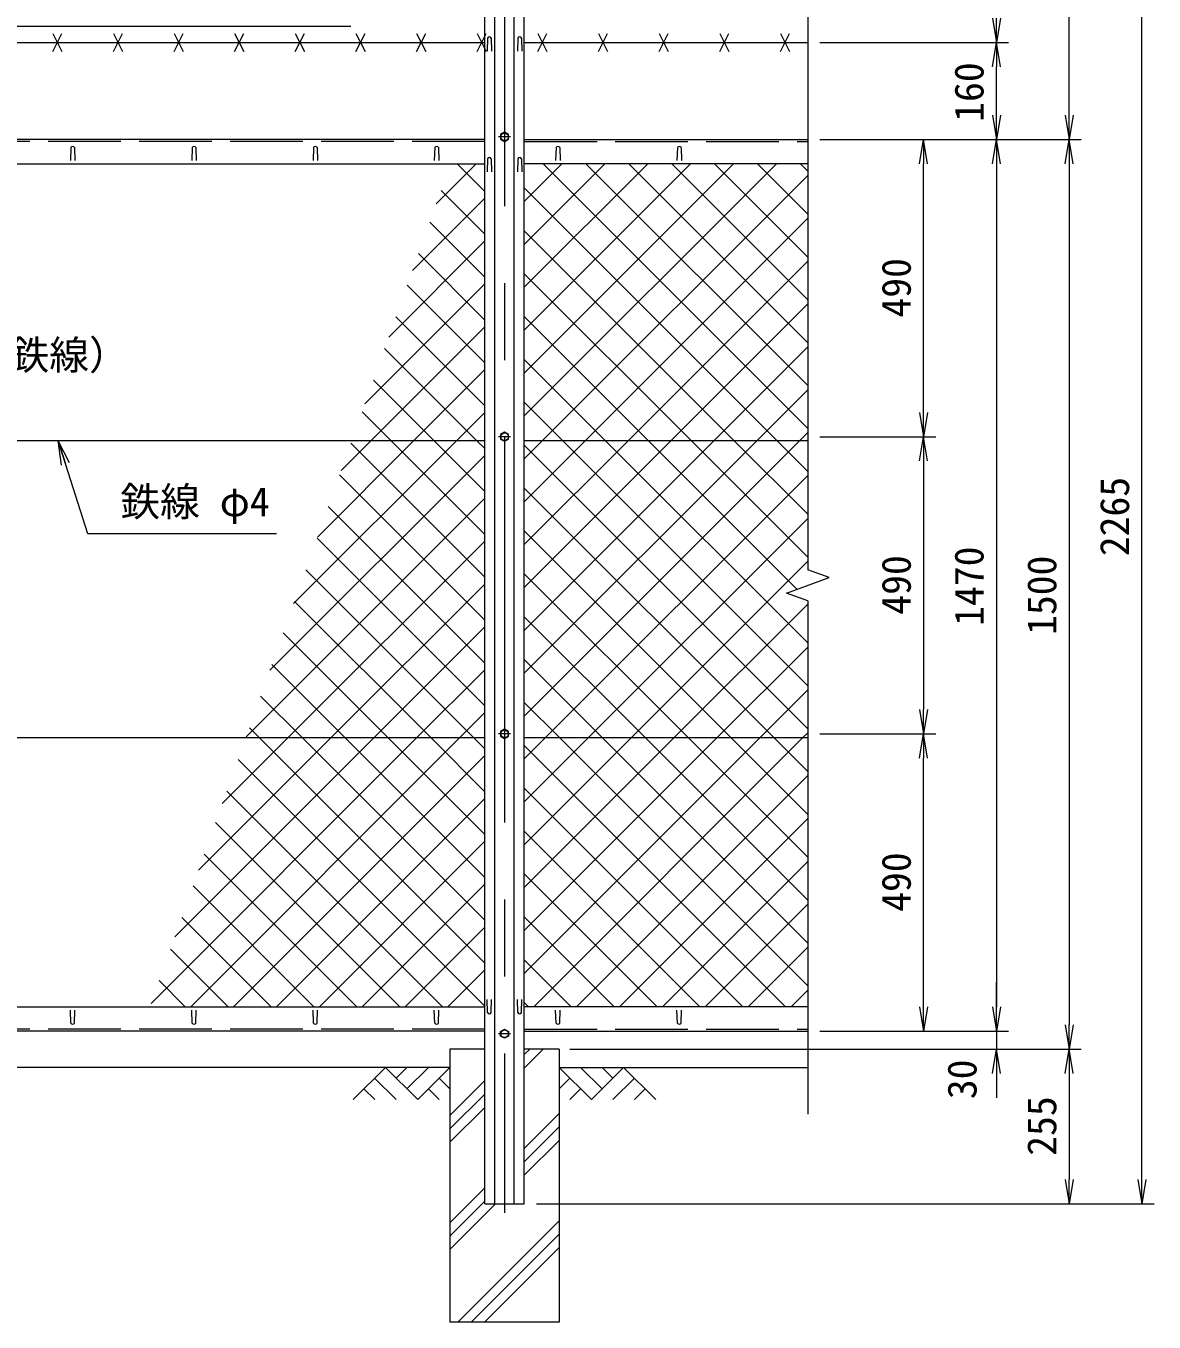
# Model space of a CAD drawing. Units: millimetres, scale not verified. Extents: x -4200 to 4200, y -2970 to 2970.
# Drawn here: x -2169 to -309, y -256 to 1881 of the extents above; entities that cross this region are included whole.
import ezdxf
from ezdxf.enums import TextEntityAlignment as Align

# ---------------------------------------------------------------- set-up
doc = ezdxf.new("R2010")
doc.units = ezdxf.units.MM
doc.header["$LTSCALE"] = 20
doc.linetypes.add('DASHED', pattern=[7.5, 6, -1.5])
doc.linetypes.add('USER1', pattern=[50.8, 31.75, -6.35, 6.35, -6.35])
for name, color, linetype, lineweight in [('0-0_D-STR1', 1, 'Continuous', 18), ('0-1_D-BMK', 2, 'USER1', 13), ('0-2_D-STR-DIM', 7, 'Continuous', 9), ('0-3_D-STR3', 3, 'Continuous', 13), ('0-4_D-BGD', 7, 'Continuous', 9), ('0-5_D-STR4', 7, 'Continuous', 9), ('0-6_D-DCR-HCH', 7, 'Continuous', 9), ('0-7_D-STR-TXT', 7, 'Continuous', 9), ('0-8_0', 7, 'Continuous', 9), ('0-A_D-STR2', 7, 'Continuous', 9)]:
    doc.layers.add(name, color=color, linetype=linetype, lineweight=lineweight)
doc.styles.add('ＭＳ ゴシック', font='')
doc.styles.get('ＭＳ ゴシック').set_extended_font_data('MS Gothic')

# ---------------------------------------------------------------- blocks, each defined once
blk = doc.blocks.new('_Open')
at = {"layer": '0-8_0'}
blk.add_line((-20, 3.33), (0, 0), dxfattribs=at)
blk.add_lwpolyline([(-20, -3.33), (0, 0), (-20, 0)], dxfattribs=at)

msp = doc.modelspace()

# ---------------------------------------------------------------- linework, layer by layer
at = {"layer": '0-0_D-STR1'}
for p, q in [((-1395.97, -61.08), (-1395.97, 2203.92)), ((-1363.97, -61.08), (-1363.97, 2203.92)), ((-1347.47, -61.08), (-1347.47, 2203.92)), ((-1407.97, 1861.3), (-1408.72, 1839.8)), ((-1401.97, 1861.3), (-1401.22, 1839.8)), ((-1357.97, 1861.3), (-1358.72, 1839.8)), ((-1351.97, 1861.3), (-1351.22, 1839.8)), ((-1412.47, 1693.92), (-3354.97, 1693.92)), ((-1347.47, 1693.92), (-879.97, 1693.92)), ((-2094.97, 1680.79), (-2095.72, 1659.29)), ((-2088.97, 1680.79), (-2088.22, 1659.29)), ((-1894.97, 1680.79), (-1895.72, 1659.29)), ((-1888.97, 1680.79), (-1888.22, 1659.29)), ((-1694.97, 1680.79), (-1695.72, 1659.29)), ((-1688.97, 1680.79), (-1688.22, 1659.29)), ((-1494.97, 1680.79), (-1495.72, 1659.29)), ((-1488.97, 1680.79), (-1488.22, 1659.29)), ((-1294.97, 1680.79), (-1295.72, 1659.29)), ((-1288.97, 1680.79), (-1288.22, 1659.29)), ((-1094.97, 1680.79), (-1095.72, 1659.29)), ((-1088.97, 1680.79), (-1088.22, 1659.29)), ((-3354.97, 1653.92), (-1412.47, 1653.92)), ((-1407.97, 1662.3), (-1408.72, 1640.8)), ((-1401.97, 1662.3), (-1401.22, 1640.8)), ((-1357.97, 1662.3), (-1358.72, 1640.8)), ((-1351.97, 1662.3), (-1351.22, 1640.8)), ((-879.97, 1653.92), (-1347.47, 1653.92)), ((-3354.97, 263.92), (-1412.47, 263.92)), ((-2094.97, 237.05), (-2095.72, 258.55)), ((-2088.97, 237.05), (-2088.22, 258.55)), ((-1894.97, 237.05), (-1895.72, 258.55)), ((-1888.97, 237.05), (-1888.22, 258.55)), ((-1694.97, 237.05), (-1695.72, 258.55)), ((-1688.97, 237.05), (-1688.22, 258.55)), ((-1494.97, 237.05), (-1495.72, 258.55)), ((-1488.97, 237.05), (-1488.22, 258.55)), ((-1407.97, 254.25), (-1408.72, 275.75)), ((-1401.97, 254.25), (-1401.22, 275.75)), ((-1357.97, 254.25), (-1358.72, 275.75)), ((-1351.97, 254.25), (-1351.22, 275.75)), ((-879.97, 263.92), (-1347.47, 263.92)), ((-1294.97, 237.05), (-1295.72, 258.55)), ((-1288.97, 237.05), (-1288.22, 258.55)), ((-1094.97, 237.05), (-1095.72, 258.55)), ((-1088.97, 237.05), (-1088.22, 258.55)), ((-1412.47, 223.92), (-3354.97, 223.92)), ((-1347.47, 223.92), (-879.97, 223.92)), ((-1412.47, -61.08), (-1347.47, -61.08))]:
    msp.add_line(p, q, dxfattribs=at)
at = {"layer": '0-0_D-STR1', "linetype": 'DASHED'}
for p, q in [((-1412.47, 1690.92), (-3354.97, 1690.92)), ((-1347.47, 1690.92), (-879.97, 1690.92)), ((-1412.47, 226.92), (-3354.97, 226.92)), ((-1347.47, 226.92), (-879.97, 226.92))]:
    msp.add_line(p, q, dxfattribs=at)
at = {"layer": '0-0_D-STR1'}
msp.add_lwpolyline([(-1412.47, -61.08), (-1412.47, 2203.92), (-1347.47, 2203.92)], dxfattribs=at)
for centre, start, end in [((-1404.97, 1860.05), 22.61986, 157.38014), ((-1354.97, 1860.05), 22.61986, 157.38014), ((-2091.97, 1679.54), 22.61986, 157.38014), ((-1891.97, 1679.54), 22.61986, 157.38014), ((-1691.97, 1679.54), 22.61986, 157.38014), ((-1491.97, 1679.54), 22.61986, 157.38014), ((-1291.97, 1679.54), 22.61986, 157.38014), ((-1091.97, 1679.54), 22.61986, 157.38014), ((-1404.97, 1661.05), 22.61986, 157.38014), ((-1354.97, 1661.05), 22.61986, 157.38014), ((-2091.97, 238.3), 202.61986, 337.38014), ((-1891.97, 238.3), 202.61986, 337.38014), ((-1691.97, 238.3), 202.61986, 337.38014), ((-1491.97, 238.3), 202.61986, 337.38014), ((-1404.97, 255.5), 202.61986, 337.38014), ((-1354.97, 255.5), 202.61986, 337.38014), ((-1291.97, 238.3), 202.61986, 337.38014), ((-1091.97, 238.3), 202.61986, 337.38014)]:
    msp.add_arc(centre, 3.25, start, end, dxfattribs=at)
at = {"layer": '0-1_D-BMK'}
for p, q in [((-1379.97, 2218.92), (-1379.97, -76.08)), ((-1369.97, 1698.42), (-1389.97, 1698.42)), ((-1369.97, 1203.92), (-1389.97, 1203.92)), ((-1369.97, 713.92), (-1389.97, 713.92)), ((-1369.97, 219.42), (-1389.97, 219.42))]:
    msp.add_line(p, q, dxfattribs=at)
at = {"layer": '0-2_D-STR-DIM'}
for p, q in [((-879.97, 2253.37), (-879.97, 984.57)), ((-448.93, 1733.92), (-448.93, 2163.92)), ((-328.93, -21.08), (-328.93, 2163.92)), ((-859.97, 1853.92), (-548.93, 1853.92)), ((-859.97, 1853.92), (-548.93, 1853.92)), ((-568.93, 1733.92), (-568.93, 1813.92)), ((-859.97, 1693.92), (-668.93, 1693.92)), ((-859.97, 1693.92), (-548.93, 1693.92)), ((-859.97, 1693.92), (-428.93, 1693.92)), ((-859.97, 1693.92), (-428.93, 1693.92)), ((-859.97, 1693.92), (-548.93, 1693.92)), ((-688.93, 1243.92), (-688.93, 1653.92)), ((-568.93, 1653.92), (-568.93, 263.92)), ((-448.93, 1653.92), (-448.93, 233.92)), ((-859.97, 1203.92), (-668.93, 1203.92)), ((-859.97, 1203.92), (-668.93, 1203.92)), ((-688.93, 1163.92), (-688.93, 753.92)), ((-844.74, 971.74), (-879.97, 984.57)), ((-915.21, 946.09), (-844.74, 971.74)), ((-879.97, 933.27), (-915.21, 946.09)), ((-879.97, 933.27), (-879.97, 86.61)), ((-859.97, 713.92), (-668.93, 713.92)), ((-859.97, 713.92), (-668.93, 713.92)), ((-688.93, 263.92), (-688.93, 673.92)), ((-568.93, 263.92), (-568.93, 303.92)), ((-859.97, 223.92), (-668.93, 223.92)), ((-859.97, 223.92), (-548.93, 223.92)), ((-859.97, 223.92), (-548.93, 223.92)), ((-568.93, 223.92), (-568.93, 193.92)), ((-1272.2, 193.92), (-428.93, 193.92)), ((-1269.97, 193.92), (-548.93, 193.92)), ((-1269.97, 193.92), (-428.93, 193.92)), ((-568.93, 153.92), (-568.93, 113.92)), ((-448.93, 153.92), (-448.93, -21.08)), ((-1327.47, -61.08), (-428.93, -61.08)), ((-1327.47, -61.08), (-308.93, -61.08))]:
    msp.add_line(p, q, dxfattribs=at)
at = {"layer": '0-3_D-STR3'}
for p, q in [((-2124.97, 1868.92), (-2109.97, 1838.92)), ((-2124.97, 1838.92), (-2109.97, 1868.92)), ((-2024.97, 1868.92), (-2009.97, 1838.92)), ((-2024.97, 1838.92), (-2009.97, 1868.92)), ((-1924.97, 1868.92), (-1909.97, 1838.92)), ((-1924.97, 1838.92), (-1909.97, 1868.92)), ((-1824.97, 1868.92), (-1809.97, 1838.92)), ((-1824.97, 1838.92), (-1809.97, 1868.92)), ((-1724.97, 1868.92), (-1709.97, 1838.92)), ((-1724.97, 1838.92), (-1709.97, 1868.92)), ((-1624.97, 1868.92), (-1609.97, 1838.92)), ((-1624.97, 1838.92), (-1609.97, 1868.92)), ((-1524.97, 1868.92), (-1509.97, 1838.92)), ((-1524.97, 1838.92), (-1509.97, 1868.92)), ((-1424.97, 1868.92), (-1409.97, 1838.92)), ((-1424.97, 1838.92), (-1409.97, 1868.92)), ((-1324.97, 1868.92), (-1309.97, 1838.92)), ((-1324.97, 1838.92), (-1309.97, 1868.92)), ((-1224.97, 1868.92), (-1209.97, 1838.92)), ((-1224.97, 1838.92), (-1209.97, 1868.92)), ((-1124.97, 1868.92), (-1109.97, 1838.92)), ((-1124.97, 1838.92), (-1109.97, 1868.92)), ((-1024.97, 1868.92), (-1009.97, 1838.92)), ((-1024.97, 1838.92), (-1009.97, 1868.92)), ((-924.97, 1868.92), (-909.97, 1838.92)), ((-924.97, 1838.92), (-909.97, 1868.92)), ((-3354.97, 1853.92), (-1412.47, 1853.92)), ((-1347.47, 1853.92), (-879.97, 1853.92)), ((-1379.97, 1705.92), (-1386.47, 1702.17)), ((-1386.47, 1702.17), (-1386.47, 1694.66)), ((-1386.47, 1694.66), (-1379.97, 1690.91)), ((-1373.47, 1702.17), (-1379.97, 1705.92)), ((-1379.97, 1690.91), (-1373.47, 1694.66)), ((-1373.47, 1694.66), (-1373.47, 1702.17)), ((-1412.47, 1197.17), (-3354.97, 1197.17)), ((-1379.97, 1211.42), (-1386.47, 1207.67)), ((-1386.47, 1207.67), (-1386.47, 1200.16)), ((-1386.47, 1200.16), (-1379.97, 1196.41)), ((-1373.47, 1207.67), (-1379.97, 1211.42)), ((-1379.97, 1196.41), (-1373.47, 1200.16)), ((-1373.47, 1200.16), (-1373.47, 1207.67)), ((-879.97, 1197.17), (-1347.47, 1197.17)), ((-1412.47, 707.17), (-3354.97, 707.17)), ((-879.97, 707.17), (-1347.47, 707.17))]:
    msp.add_line(p, q, dxfattribs=at)
for points in [[(-1373.47, 717.67), (-1379.97, 721.42), (-1386.47, 717.67), (-1386.47, 710.16), (-1379.97, 706.41), (-1373.47, 710.16)], [(-1373.47, 215.66), (-1379.97, 211.91), (-1386.47, 215.66), (-1386.47, 223.17), (-1379.97, 226.92), (-1373.47, 223.17)]]:
    msp.add_lwpolyline(points, close=True, dxfattribs=at)
for centre in [(-1379.97, 1698.42), (-1379.97, 1203.92), (-1379.97, 713.92), (-1379.97, 219.42)]:
    msp.add_circle(centre, 6.25, dxfattribs=at)
at = {"layer": '0-4_D-BGD'}
for p, q in [((-1469.97, 163.92), (-3289.97, 163.92)), ((-1289.97, 163.92), (-879.97, 163.92))]:
    msp.add_line(p, q, dxfattribs=at)
at = {"layer": '0-5_D-STR4'}
for p, q in [((-1469.97, 193.92), (-1469.97, -256.08)), ((-1412.47, 193.92), (-1469.97, 193.92)), ((-1289.97, 193.92), (-1347.47, 193.92)), ((-1289.97, 193.92), (-1289.97, -256.08)), ((-1289.97, -256.08), (-1469.97, -256.08))]:
    msp.add_line(p, q, dxfattribs=at)
at = {"layer": '0-6_D-DCR-HCH'}
for p, q in [((-1347.47, 162.86), (-1316.41, 193.92)), ((-1347.47, 184.95), (-1338.51, 193.92)), ((-1576.4, 163.92), (-1629.61, 110.71)), ((-1576.4, 163.92), (-1523.19, 110.71)), ((-1558.66, 146.18), (-1540.92, 163.92)), ((-1540.92, 128.44), (-1505.45, 163.92)), ((-1523.19, 110.71), (-1469.97, 163.92)), ((-1236.76, 110.71), (-1289.97, 163.92)), ((-1219.03, 128.44), (-1254.5, 163.92)), ((-1183.55, 163.92), (-1236.76, 110.71)), ((-1201.2, 146.09), (-1219.03, 163.92)), ((-1183.55, 163.92), (-1130.34, 110.71)), ((-1611.87, 128.44), (-1594.05, 110.71)), ((-1594.14, 146.18), (-1558.5, 110.71)), ((-1505.45, 128.44), (-1487.63, 110.71)), ((-1487.71, 146.18), (-1469.97, 128.52)), ((-1469.97, 84.55), (-1412.47, 142.05)), ((-1272.24, 146.18), (-1289.97, 128.52)), ((-1254.5, 128.44), (-1272.32, 110.71)), ((-1165.81, 146.18), (-1201.45, 110.71)), ((-1148.08, 128.44), (-1165.89, 110.71)), ((-1469.97, 62.45), (-1412.47, 119.95)), ((-1469.97, 40.36), (-1412.47, 97.86)), ((-1347.47, 30.27), (-1289.97, 87.77)), ((-1347.47, 8.18), (-1289.97, 65.68)), ((-1347.47, -13.92), (-1289.97, 43.58)), ((-1469.97, -92.23), (-1412.47, -34.73)), ((-1469.97, -114.32), (-1412.47, -56.82)), ((-1469.97, -136.42), (-1394.64, -61.08)), ((-1457.05, -256.08), (-1289.97, -89)), ((-1434.96, -256.08), (-1289.97, -111.1)), ((-1412.86, -256.08), (-1289.97, -133.2))]:
    msp.add_line(p, q, dxfattribs=at)
at = {"layer": '0-7_D-STR-TXT'}
for points in [[(-1633.52, 1880.2), (-2331.4, 1880.2), (-2388.31, 1695.83)], [(-1755.92, 1043.54), (-2067.25, 1043.54), (-2115.34, 1195.26)]]:
    msp.add_lwpolyline(points, dxfattribs=at)
at = {"layer": '0-A_D-STR2'}
for p, q in [((-1492.55, 1588.06), (-1426.69, 1653.92)), ((-1412.47, 1608.52), (-1457.87, 1653.92)), ((-1347.47, 1591.71), (-1285.27, 1653.92)), ((-1347.47, 1521), (-1214.56, 1653.92)), ((-1347.47, 1450.29), (-1143.85, 1653.92)), ((-1347.47, 1379.58), (-1073.14, 1653.92)), ((-1347.47, 1308.87), (-1002.43, 1653.92)), ((-1347.47, 1238.16), (-931.72, 1653.92)), ((-879.97, 1217.44), (-1316.45, 1653.92)), ((-879.97, 1288.15), (-1245.74, 1653.92)), ((-879.97, 1358.86), (-1175.03, 1653.92)), ((-879.97, 1429.57), (-1104.32, 1653.92)), ((-879.97, 1500.28), (-1033.61, 1653.92)), ((-879.97, 1570.99), (-962.9, 1653.92)), ((-879.97, 1641.7), (-892.19, 1653.92)), ((-1412.47, 1537.81), (-1484.71, 1610.04)), ((-1531.74, 1478.16), (-1412.47, 1597.42)), ((-1247.05, 1197.17), (-879.97, 1564.24)), ((-1412.47, 1467.1), (-1503.3, 1557.92)), ((-1570.94, 1368.25), (-1412.47, 1526.71)), ((-1412.47, 1396.38), (-1521.89, 1505.8)), ((-1176.34, 1197.17), (-879.97, 1493.53)), ((-1610.13, 1258.35), (-1412.47, 1456)), ((-1412.47, 1325.67), (-1540.47, 1453.67)), ((-1105.63, 1197.17), (-879.97, 1422.82)), ((-1412.47, 1254.96), (-1559.06, 1401.55)), ((-1600.6, 1197.17), (-1412.47, 1385.29)), ((-1425.39, 1197.17), (-1577.65, 1349.43)), ((-1034.91, 1197.17), (-879.97, 1352.11)), ((-1213.26, 1197.17), (-1347.47, 1331.38)), ((-1529.89, 1197.17), (-1412.47, 1314.58)), ((-1496.1, 1197.17), (-1596.24, 1297.3)), ((-1566.81, 1197.17), (-1614.82, 1245.18)), ((-1459.18, 1197.17), (-1412.47, 1243.87)), ((-1283.97, 1197.17), (-1347.47, 1260.67)), ((-1727.71, 928.64), (-1459.18, 1197.17)), ((-1688.51, 1038.54), (-1529.89, 1197.17)), ((-1649.32, 1148.45), (-1600.6, 1197.17)), ((-1412.47, 1042.83), (-1566.81, 1197.17)), ((-1412.47, 1113.54), (-1496.1, 1197.17)), ((-1412.47, 1184.25), (-1425.39, 1197.17)), ((-1347.47, 1096.74), (-1247.05, 1197.17)), ((-1347.47, 1026.03), (-1176.34, 1197.17)), ((-1347.47, 955.32), (-1105.63, 1197.17)), ((-1347.47, 884.61), (-1034.91, 1197.17)), ((-879.97, 793.17), (-1283.97, 1197.17)), ((-879.97, 863.88), (-1213.26, 1197.17)), ((-1412.47, 972.12), (-1633.41, 1193.06)), ((-879.97, 722.46), (-1347.47, 1189.96)), ((-1766.9, 818.74), (-1412.47, 1173.16)), ((-1412.47, 901.41), (-1652, 1140.94)), ((-1312.78, 707.17), (-879.97, 1139.98)), ((-935.39, 707.17), (-1347.47, 1119.25)), ((-1806.09, 708.83), (-1412.47, 1102.45)), ((-1412.47, 830.7), (-1670.59, 1088.81)), ((-1242.07, 707.17), (-879.97, 1069.26)), ((-1006.1, 707.17), (-1347.47, 1048.54)), ((-1737.05, 707.17), (-1412.47, 1031.74)), ((-1412.47, 759.99), (-1689.17, 1036.69)), ((-1430.36, 707.17), (-1707.76, 984.57)), ((-1171.36, 707.17), (-879.97, 998.55)), ((-1076.81, 707.17), (-1347.47, 977.83)), ((-845.96, 971.3), (-847.37, 972.7)), ((-1666.34, 707.17), (-1412.47, 961.03)), ((-1501.07, 707.17), (-1726.35, 932.44)), ((-1100.65, 707.17), (-879.97, 927.84)), ((-1147.52, 707.17), (-1347.47, 907.12)), ((-1571.78, 707.17), (-1744.94, 880.32)), ((-1595.63, 707.17), (-1412.47, 890.32)), ((-1029.94, 707.17), (-879.97, 857.13)), ((-1218.23, 707.17), (-1347.47, 836.41)), ((-1642.5, 707.17), (-1763.53, 828.2)), ((-1524.91, 707.17), (-1412.47, 819.61)), ((-1713.21, 707.17), (-1782.11, 776.07)), ((-1288.94, 707.17), (-1347.47, 765.7)), ((-1962.86, 269.22), (-1524.91, 707.17)), ((-1923.67, 379.12), (-1595.63, 707.17)), ((-1884.48, 489.03), (-1666.34, 707.17)), ((-1845.28, 598.93), (-1737.05, 707.17)), ((-1783.92, 707.17), (-1800.7, 723.95)), ((-1412.47, 335.72), (-1783.92, 707.17)), ((-1412.47, 406.44), (-1713.21, 707.17)), ((-1412.47, 477.15), (-1642.5, 707.17)), ((-1412.47, 547.86), (-1571.78, 707.17)), ((-1412.47, 618.57), (-1501.07, 707.17)), ((-1412.47, 689.28), (-1430.36, 707.17)), ((-1347.47, 672.48), (-1312.78, 707.17)), ((-1347.47, 601.76), (-1242.07, 707.17)), ((-1347.47, 531.05), (-1171.36, 707.17)), ((-1347.47, 460.34), (-1100.65, 707.17)), ((-1347.47, 389.63), (-1029.94, 707.17)), ((-879.97, 298.2), (-1288.94, 707.17)), ((-879.97, 368.91), (-1218.23, 707.17)), ((-879.97, 439.62), (-1147.52, 707.17)), ((-879.97, 510.33), (-1076.81, 707.17)), ((-879.97, 581.04), (-1006.1, 707.17)), ((-879.97, 651.75), (-935.39, 707.17)), ((-916.4, 263.92), (-1347.47, 694.99)), ((-1826.74, 263.92), (-1412.47, 678.19)), ((-1412.47, 265.01), (-1819.29, 671.83)), ((-1261.06, 263.92), (-879.97, 645)), ((-987.11, 263.92), (-1347.47, 624.28)), ((-1482.09, 263.92), (-1837.88, 619.7)), ((-1756.03, 263.92), (-1412.47, 607.48)), ((-1552.8, 263.92), (-1856.46, 567.58)), ((-1190.35, 263.92), (-879.97, 574.29)), ((-1685.32, 263.92), (-1412.47, 536.76)), ((-1057.82, 263.92), (-1347.47, 553.57)), ((-1623.51, 263.92), (-1875.05, 515.46)), ((-1119.64, 263.92), (-879.97, 503.58)), ((-1128.53, 263.92), (-1347.47, 482.86)), ((-1694.22, 263.92), (-1893.64, 463.34)), ((-1614.61, 263.92), (-1412.47, 466.05)), ((-1048.93, 263.92), (-879.97, 432.87)), ((-1764.93, 263.92), (-1912.23, 411.21)), ((-1199.25, 263.92), (-1347.47, 412.15)), ((-1543.9, 263.92), (-1412.47, 395.34)), ((-1835.64, 263.92), (-1930.81, 359.09)), ((-978.21, 263.92), (-879.97, 362.16)), ((-1473.19, 263.92), (-1412.47, 324.63)), ((-1269.96, 263.92), (-1347.47, 341.44)), ((-1906.35, 263.92), (-1949.4, 306.97)), ((-907.5, 263.92), (-879.97, 291.45)), ((-1340.67, 263.92), (-1347.47, 270.72))]:
    msp.add_line(p, q, dxfattribs=at)
for points in [[(-1347.47, 1167.45), (-1317.76, 1197.17), (-879.97, 1634.95)], [(-879.97, 1146.73), (-930.41, 1197.17), (-1347.47, 1614.23)], [(-879.97, 1076.02), (-1001.12, 1197.17), (-1347.47, 1543.52)], [(-879.97, 1005.31), (-1071.84, 1197.17), (-1347.47, 1472.81)], [(-897.81, 952.43), (-1142.55, 1197.17), (-1347.47, 1402.1)], [(-1347.47, 813.9), (-964.2, 1197.17), (-879.97, 1281.4)], [(-1347.47, 743.19), (-893.49, 1197.17), (-879.97, 1210.69)], [(-1347.47, 318.92), (-959.23, 707.17), (-879.97, 786.42)], [(-1897.45, 263.92), (-1454.2, 707.17), (-1412.47, 748.9)], [(-1331.77, 263.92), (-888.52, 707.17), (-879.97, 715.71)]]:
    msp.add_lwpolyline(points, dxfattribs=at)

# ---------------------------------------------------------------- block references
at = {"layer": '0-2_D-STR-DIM', "xscale": 2, "yscale": 2}
for p, rotation in [((-568.93, 1853.92), 270), ((-568.93, 1853.92), 90), ((-568.93, 1693.92), 270), ((-448.93, 1693.92), 270), ((-688.93, 1693.92), 90), ((-568.93, 1693.92), 90), ((-448.93, 1693.92), 90), ((-688.93, 1203.92), 270), ((-688.93, 1203.92), 90), ((-688.93, 713.92), 270), ((-688.93, 713.92), 90), ((-688.93, 223.92), 270), ((-568.93, 223.92), 270), ((-568.93, 223.92), 270), ((-448.93, 193.92), 270), ((-568.93, 193.92), 90), ((-448.93, 193.92), 90), ((-448.93, -61.08), 270), ((-328.93, -61.08), 270)]:
    msp.add_blockref('_Open', p, dxfattribs=dict(at, rotation=rotation))
at = {"layer": '0-7_D-STR-TXT', "xscale": 2, "yscale": 2, "rotation": 107.58773}
msp.add_blockref('_Open', (-2115.95, 1197.17), dxfattribs=at)

# ---------------------------------------------------------------- texts
at = {"layer": '0-2_D-STR-DIM', "style": 'ＭＳ ゴシック'}
for s, p in [('160', (-575.68, 1723.27)), ('490', (-695.68, 1400.42)), ('2265', (-335.68, 1006.82)), ('490', (-695.68, 910.42)), ('1470', (-575.68, 892.02)), ('1500', (-455.68, 877.02)), ('490', (-695.68, 420.42)), ('30', (-587.19, 111.5)), ('255', (-455.68, 18.07))]:
    msp.add_text(s, height=48.09, rotation=90, dxfattribs=at).set_placement(p, align=Align.BOTTOM_LEFT)
at = {"layer": '0-7_D-STR-TXT', "style": 'ＭＳ ゴシック'}
for s, p in [('（再生PET樹脂被覆鉄線）', (-2753.58, 1300.21)), ('鉄線 φ4', (-2013.53, 1058.41))]:
    msp.add_text(s, height=48.09, dxfattribs=at).set_placement(p, align=Align.BOTTOM_LEFT)

doc.saveas('drawing.dxf')
